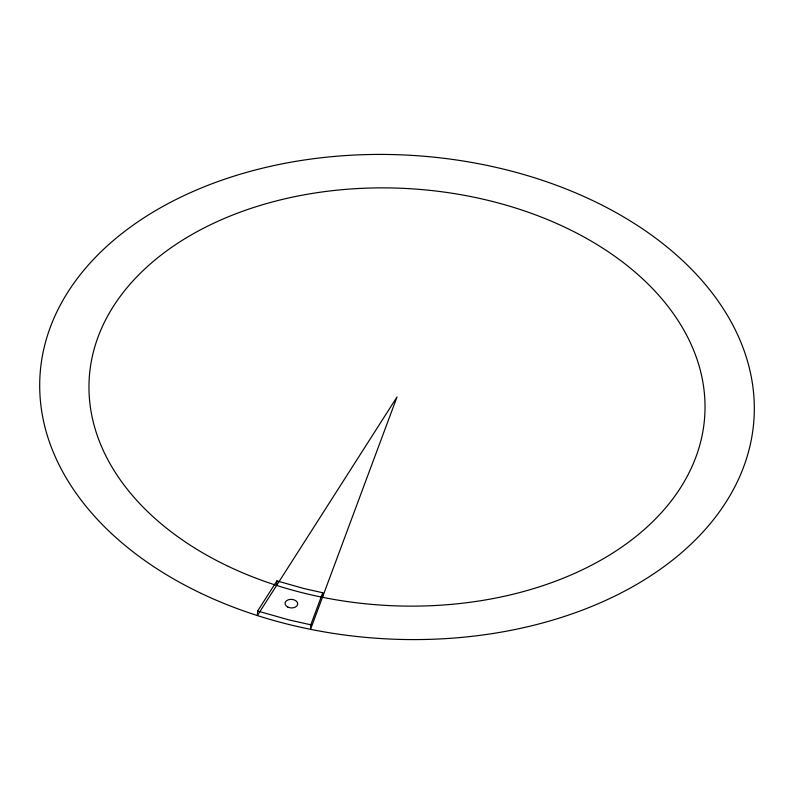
<?xml version="1.0" encoding="UTF-8"?>
<svg xmlns="http://www.w3.org/2000/svg" width="794" height="794" viewBox="0 0 794 794"><rect width="100%" height="100%" fill="white"/><g stroke="black" fill="none" stroke-linecap="round" stroke-linejoin="round"><path stroke-width="1.19" d="M257.643 611.033L257.375 615.558L397 397L310.543 629.334L310.811 624.809L322.741 592.761L304.122 588.582L276.898 580.88L257.643 611.033L289.214 619.965L310.811 624.809M276.63 585.416L276.898 580.88M322.463 597.286L322.741 592.761M201.339 593.465A357.647 242.081 3.4 0 0 753.754 422.001A357.647 242.081 3.4 0 0 235.917 175.534A357.647 242.081 3.4 0 0 201.339 593.465M228.325 566.37A308.32 208.693 3.4 0 0 704.546 418.557A308.32 208.693 3.4 0 0 258.129 206.073A308.32 208.693 3.4 0 0 228.325 566.37M287.885 607.122A6.352 4.298 3.4 0 0 297.72 604.115A6.352 4.298 3.4 0 0 288.55 599.698A6.352 4.298 3.4 0 0 287.885 607.122"/></g></svg>
